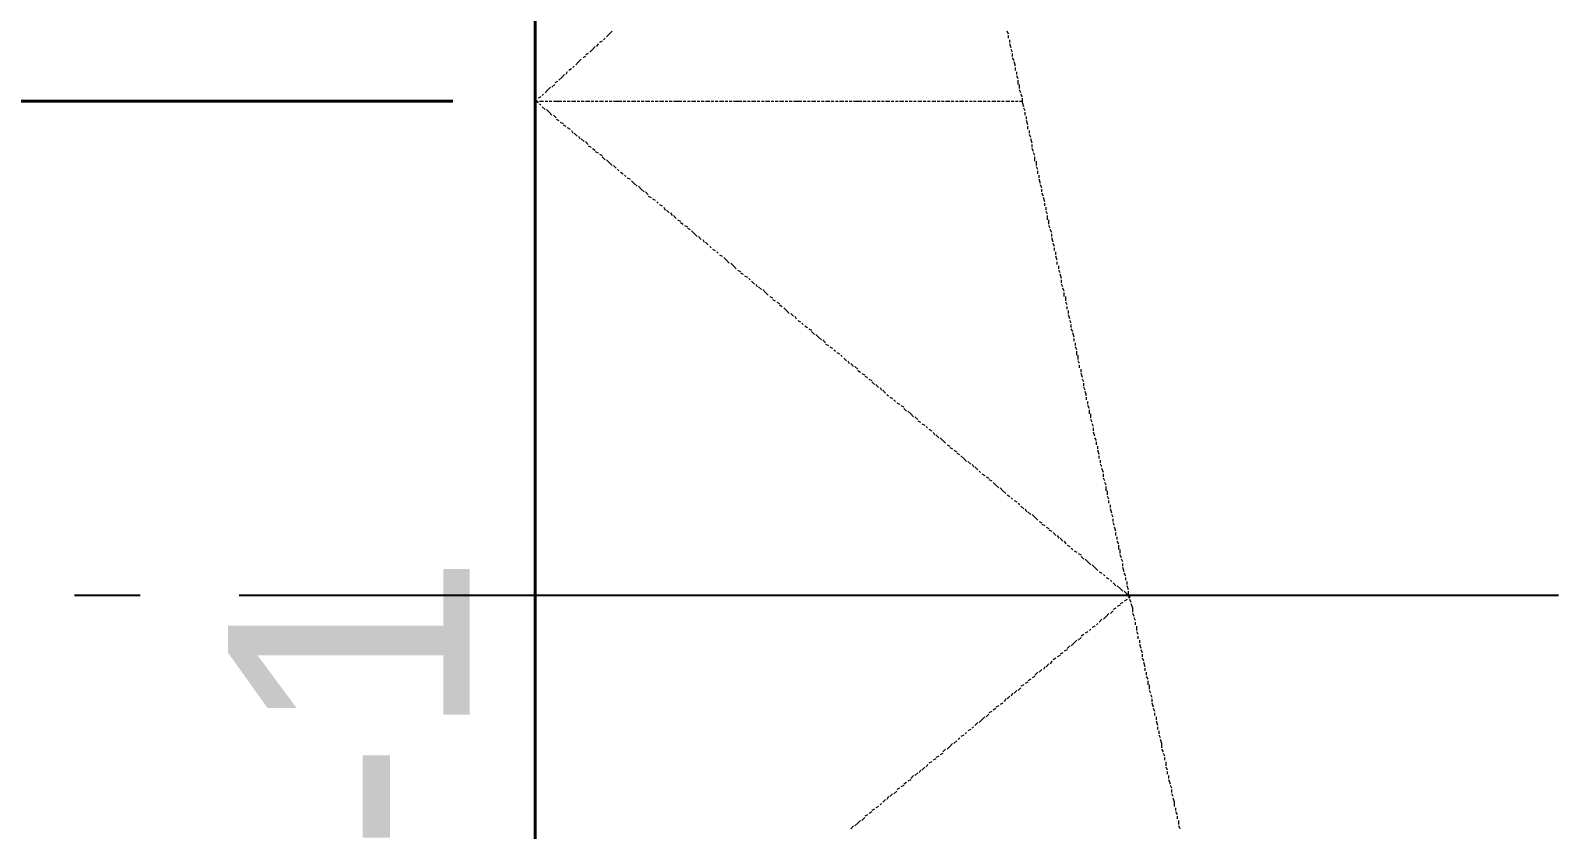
# Model space of a CAD drawing. Extents: x 8 to 21351, y 0 to 420.
# Drawn here: x 15894.34 to 15917.51, y 229.77 to 241.88 of the extents above; entities that cross this region are included whole.
import ezdxf

# ---------------------------------------------------------------- set-up
doc = ezdxf.new("R2010")
doc.units = 0
doc.styles.add('TEYPDFCAD_TEXT', font='arial.ttf')

msp = doc.modelspace()

# ---------------------------------------------------------------- linework, layer by layer
at = {"color": 7, "lineweight": 40}
for p, q in [((15901.995, 262.065), (15901.995, 174.561)), ((15900.747, 240.813), (15873.251, 240.813))]:
    msp.add_line(p, q, dxfattribs=at)
at = {"lineweight": 25}
for p, q in [((15901.995, 245.914), (15901.995, 225.912)), ((15896.005, 233.32), (15895.01, 233.32)), ((15917.511, 233.32), (15897.508, 233.32))]:
    msp.add_line(p, q, dxfattribs=at)
at = {"color": 7, "lineweight": 5}
for p, q in [((15901.995, 241.808), (15901.995, 241.871)), ((15903.16, 241.871), (15903.117, 241.829)), ((15909.171, 241.829), (15909.15, 241.871)), ((15901.995, 241.744), (15901.995, 241.808)), ((15901.995, 241.681), (15901.995, 241.723)), ((15901.995, 241.618), (15901.995, 241.66)), ((15902.948, 241.681), (15902.927, 241.639)), ((15903.011, 241.723), (15902.969, 241.702)), ((15903.054, 241.766), (15903.033, 241.744)), ((15903.117, 241.829), (15903.075, 241.787)), ((15909.171, 241.766), (15909.171, 241.808)), ((15909.192, 241.702), (15909.192, 241.744)), ((15909.213, 241.618), (15909.192, 241.681)), ((15901.995, 241.533), (15901.995, 241.596)), ((15901.995, 241.469), (15901.995, 241.512)), ((15901.995, 241.406), (15901.995, 241.448)), ((15902.694, 241.448), (15902.652, 241.406)), ((15902.757, 241.49), (15902.715, 241.469)), ((15902.8, 241.533), (15902.757, 241.512)), ((15902.863, 241.596), (15902.821, 241.554)), ((15902.906, 241.639), (15902.863, 241.596)), ((15909.234, 241.554), (15909.213, 241.596)), ((15909.234, 241.49), (15909.234, 241.533)), ((15909.256, 241.427), (15909.234, 241.469)), ((15901.995, 241.321), (15901.995, 241.385)), ((15901.995, 241.258), (15901.995, 241.3)), ((15901.995, 241.194), (15901.995, 241.236)), ((15902.44, 241.215), (15902.398, 241.173)), ((15902.482, 241.258), (15902.461, 241.215)), ((15902.546, 241.3), (15902.503, 241.279)), ((15902.588, 241.342), (15902.567, 241.321)), ((15902.652, 241.406), (15902.609, 241.363)), ((15909.277, 241.342), (15909.256, 241.406)), ((15909.277, 241.279), (15909.277, 241.321)), ((15909.298, 241.215), (15909.298, 241.258)), ((15909.319, 241.152), (15909.298, 241.194)), ((15901.995, 241.109), (15901.995, 241.173)), ((15901.995, 241.046), (15901.995, 241.088)), ((15901.995, 240.982), (15901.995, 241.025)), ((15901.995, 240.898), (15901.995, 240.961)), ((15902.186, 240.982), (15902.144, 240.94)), ((15902.228, 241.025), (15902.186, 240.982)), ((15902.292, 241.067), (15902.249, 241.025)), ((15902.334, 241.109), (15902.292, 241.088)), ((15902.398, 241.173), (15902.355, 241.131)), ((15909.319, 241.067), (15909.319, 241.131)), ((15909.34, 241.004), (15909.34, 241.067)), ((15909.361, 240.94), (15909.34, 240.982)), ((15901.995, 240.834), (15901.995, 240.898)), ((15902.017, 240.834), (15901.995, 240.813)), ((15901.995, 240.813), (15902.038, 240.813)), ((15901.995, 240.813), (15902.038, 240.792)), ((15901.995, 240.771), (15901.995, 240.813)), ((15901.995, 240.707), (15901.995, 240.75)), ((15902.08, 240.877), (15902.038, 240.856)), ((15902.059, 240.813), (15902.122, 240.813)), ((15902.059, 240.771), (15902.08, 240.75)), ((15902.122, 240.919), (15902.101, 240.898)), ((15902.101, 240.728), (15902.144, 240.686)), ((15902.144, 240.813), (15902.186, 240.813)), ((15902.207, 240.813), (15902.249, 240.813)), ((15902.271, 240.813), (15902.334, 240.813)), ((15902.334, 240.813), (15902.398, 240.813)), ((15902.419, 240.813), (15902.461, 240.813)), ((15902.482, 240.813), (15902.525, 240.813)), ((15902.546, 240.813), (15902.609, 240.813)), ((15902.63, 240.813), (15902.673, 240.813)), ((15902.694, 240.813), (15902.736, 240.813)), ((15902.757, 240.813), (15902.821, 240.813)), ((15902.842, 240.813), (15902.884, 240.813)), ((15902.906, 240.813), (15902.948, 240.813)), ((15902.969, 240.813), (15903.033, 240.813)), ((15903.054, 240.813), (15903.096, 240.813)), ((15903.117, 240.813), (15903.16, 240.813)), ((15903.181, 240.813), (15903.244, 240.813)), ((15903.244, 240.813), (15903.308, 240.813)), ((15903.329, 240.813), (15903.371, 240.813)), ((15903.392, 240.813), (15903.435, 240.813)), ((15903.456, 240.813), (15903.519, 240.813)), ((15903.541, 240.813), (15903.583, 240.813)), ((15903.604, 240.813), (15903.646, 240.813)), ((15903.668, 240.813), (15903.731, 240.813)), ((15903.752, 240.813), (15903.795, 240.813)), ((15903.816, 240.813), (15903.858, 240.813)), ((15903.879, 240.813), (15903.943, 240.813)), ((15903.964, 240.813), (15904.006, 240.813)), ((15904.027, 240.813), (15904.07, 240.813)), ((15904.091, 240.813), (15904.154, 240.813)), ((15904.154, 240.813), (15904.218, 240.813)), ((15904.239, 240.813), (15904.281, 240.813)), ((15904.303, 240.813), (15904.345, 240.813)), ((15904.366, 240.813), (15904.43, 240.813)), ((15904.451, 240.813), (15904.493, 240.813)), ((15904.514, 240.813), (15904.557, 240.813)), ((15904.578, 240.813), (15904.641, 240.813)), ((15904.662, 240.813), (15904.705, 240.813)), ((15904.726, 240.813), (15904.768, 240.813)), ((15904.789, 240.813), (15904.853, 240.813)), ((15904.874, 240.813), (15904.916, 240.813)), ((15904.938, 240.813), (15904.98, 240.813)), ((15905.001, 240.813), (15905.065, 240.813)), ((15905.065, 240.813), (15905.128, 240.813)), ((15905.149, 240.813), (15905.192, 240.813)), ((15905.213, 240.813), (15905.255, 240.813)), ((15905.276, 240.813), (15905.34, 240.813)), ((15905.361, 240.813), (15905.403, 240.813)), ((15905.424, 240.813), (15905.467, 240.813)), ((15905.488, 240.813), (15905.551, 240.813)), ((15905.573, 240.813), (15905.615, 240.813)), ((15905.636, 240.813), (15905.678, 240.813)), ((15905.7, 240.813), (15905.763, 240.813)), ((15905.784, 240.813), (15905.827, 240.813)), ((15905.848, 240.813), (15905.89, 240.813)), ((15905.911, 240.813), (15905.975, 240.813)), ((15905.975, 240.813), (15906.038, 240.813)), ((15906.059, 240.813), (15906.102, 240.813)), ((15906.123, 240.813), (15906.165, 240.813)), ((15906.186, 240.813), (15906.25, 240.813)), ((15906.271, 240.813), (15906.313, 240.813)), ((15906.335, 240.813), (15906.377, 240.813)), ((15906.398, 240.813), (15906.462, 240.813)), ((15906.483, 240.813), (15906.525, 240.813)), ((15906.546, 240.813), (15906.589, 240.813)), ((15906.61, 240.813), (15906.673, 240.813)), ((15906.694, 240.813), (15906.737, 240.813)), ((15906.758, 240.813), (15906.8, 240.813)), ((15906.821, 240.813), (15906.885, 240.813)), ((15906.885, 240.813), (15906.948, 240.813)), ((15906.97, 240.813), (15907.012, 240.813)), ((15907.033, 240.813), (15907.075, 240.813)), ((15907.097, 240.813), (15907.16, 240.813)), ((15907.181, 240.813), (15907.224, 240.813)), ((15907.245, 240.813), (15907.287, 240.813)), ((15907.308, 240.813), (15907.372, 240.813)), ((15907.393, 240.813), (15907.435, 240.813)), ((15907.456, 240.813), (15907.499, 240.813)), ((15907.52, 240.813), (15907.583, 240.813)), ((15907.605, 240.813), (15907.647, 240.813)), ((15907.668, 240.813), (15907.71, 240.813)), ((15907.732, 240.813), (15907.774, 240.813)), ((15907.795, 240.813), (15907.859, 240.813)), ((15907.88, 240.813), (15907.922, 240.813)), ((15907.943, 240.813), (15907.986, 240.813)), ((15908.007, 240.813), (15908.07, 240.813)), ((15908.091, 240.813), (15908.134, 240.813)), ((15908.155, 240.813), (15908.197, 240.813)), ((15908.218, 240.813), (15908.282, 240.813)), ((15908.303, 240.813), (15908.345, 240.813)), ((15908.367, 240.813), (15908.409, 240.813)), ((15908.43, 240.813), (15908.494, 240.813)), ((15908.515, 240.813), (15908.557, 240.813)), ((15908.578, 240.813), (15908.621, 240.813)), ((15908.642, 240.813), (15908.684, 240.813)), ((15908.705, 240.813), (15908.769, 240.813)), ((15908.79, 240.813), (15908.832, 240.813)), ((15908.853, 240.813), (15908.896, 240.813)), ((15908.917, 240.813), (15908.98, 240.813)), ((15909.002, 240.813), (15909.044, 240.813)), ((15909.065, 240.813), (15909.107, 240.813)), ((15909.129, 240.813), (15909.192, 240.813)), ((15909.213, 240.813), (15909.256, 240.813)), ((15909.277, 240.813), (15909.319, 240.813)), ((15909.34, 240.813), (15909.383, 240.813)), ((15909.383, 240.877), (15909.361, 240.919)), ((15909.383, 240.792), (15909.383, 240.856)), ((15909.404, 240.728), (15909.383, 240.792)), ((15901.995, 240.623), (15901.995, 240.686)), ((15901.995, 240.559), (15901.995, 240.601)), ((15901.995, 240.496), (15901.995, 240.538)), ((15902.165, 240.686), (15902.207, 240.644)), ((15902.207, 240.644), (15902.249, 240.601)), ((15902.271, 240.601), (15902.313, 240.559)), ((15902.313, 240.538), (15902.355, 240.517)), ((15902.376, 240.496), (15902.419, 240.475)), ((15909.425, 240.665), (15909.404, 240.707)), ((15909.425, 240.601), (15909.425, 240.644)), ((15909.446, 240.538), (15909.446, 240.58)), ((15909.467, 240.453), (15909.446, 240.517)), ((15901.995, 240.411), (15901.995, 240.475)), ((15901.995, 240.347), (15901.995, 240.39)), ((15901.995, 240.284), (15901.995, 240.326)), ((15901.995, 240.199), (15901.995, 240.263)), ((15902.419, 240.453), (15902.461, 240.432)), ((15902.482, 240.411), (15902.525, 240.39)), ((15902.546, 240.369), (15902.567, 240.326)), ((15902.588, 240.326), (15902.63, 240.284)), ((15902.652, 240.284), (15902.673, 240.242)), ((15909.467, 240.39), (15909.467, 240.432)), ((15909.488, 240.326), (15909.488, 240.369)), ((15909.51, 240.263), (15909.488, 240.305)), ((15901.995, 240.136), (15901.995, 240.178)), ((15901.995, 240.072), (15901.995, 240.115)), ((15901.995, 239.988), (15901.995, 240.051)), ((15902.694, 240.242), (15902.736, 240.199)), ((15902.757, 240.199), (15902.8, 240.157)), ((15902.8, 240.136), (15902.842, 240.115)), ((15902.863, 240.093), (15902.906, 240.072)), ((15902.906, 240.051), (15902.948, 240.03)), ((15909.531, 240.178), (15909.51, 240.242)), ((15909.531, 240.115), (15909.531, 240.157)), ((15909.552, 240.051), (15909.531, 240.093)), ((15909.573, 239.988), (15909.552, 240.03)), ((15901.995, 239.924), (15901.995, 239.988)), ((15901.995, 239.861), (15901.995, 239.903)), ((15901.995, 239.797), (15901.995, 239.839)), ((15902.969, 240.009), (15903.011, 239.988)), ((15903.011, 239.966), (15903.054, 239.924)), ((15903.075, 239.924), (15903.117, 239.882)), ((15903.117, 239.882), (15903.16, 239.839)), ((15903.181, 239.839), (15903.223, 239.797)), ((15909.573, 239.903), (15909.573, 239.966)), ((15909.594, 239.839), (15909.594, 239.903)), ((15909.615, 239.776), (15909.594, 239.818)), ((15901.995, 239.713), (15901.995, 239.776)), ((15901.995, 239.649), (15901.995, 239.691)), ((15901.995, 239.585), (15901.995, 239.628)), ((15901.995, 239.501), (15901.995, 239.564)), ((15903.244, 239.776), (15903.265, 239.755)), ((15903.287, 239.734), (15903.329, 239.713)), ((15903.35, 239.691), (15903.371, 239.67)), ((15903.392, 239.649), (15903.435, 239.628)), ((15903.456, 239.607), (15903.498, 239.564)), ((15903.498, 239.564), (15903.541, 239.522)), ((15909.615, 239.713), (15909.615, 239.755)), ((15909.637, 239.649), (15909.637, 239.691)), ((15909.658, 239.564), (15909.637, 239.628)), ((15901.995, 239.437), (15901.995, 239.48)), ((15901.995, 239.374), (15901.995, 239.416)), ((15901.995, 239.289), (15901.995, 239.353)), ((15903.562, 239.522), (15903.604, 239.48)), ((15903.604, 239.48), (15903.646, 239.437)), ((15903.668, 239.437), (15903.71, 239.395)), ((15903.71, 239.374), (15903.752, 239.353)), ((15903.773, 239.332), (15903.816, 239.31)), ((15909.679, 239.501), (15909.658, 239.543)), ((15909.679, 239.437), (15909.679, 239.48)), ((15909.7, 239.374), (15909.679, 239.416)), ((15909.721, 239.289), (15909.7, 239.353)), ((15901.995, 239.226), (15901.995, 239.268)), ((15901.995, 239.162), (15901.995, 239.204)), ((15901.995, 239.077), (15901.995, 239.141)), ((15903.837, 239.289), (15903.858, 239.268)), ((15903.879, 239.247), (15903.922, 239.226)), ((15903.943, 239.204), (15903.964, 239.162)), ((15903.985, 239.162), (15904.027, 239.12)), ((15904.049, 239.12), (15904.07, 239.077)), ((15909.721, 239.226), (15909.721, 239.268)), ((15909.742, 239.162), (15909.742, 239.204)), ((15909.764, 239.099), (15909.742, 239.141)), ((15901.995, 239.014), (15901.995, 239.077)), ((15901.995, 238.95), (15901.995, 238.993)), ((15901.995, 238.887), (15901.995, 238.929)), ((15901.995, 238.802), (15901.995, 238.866)), ((15904.091, 239.077), (15904.133, 239.035)), ((15904.154, 239.014), (15904.197, 238.993)), ((15904.197, 238.972), (15904.239, 238.95)), ((15904.26, 238.929), (15904.303, 238.908)), ((15904.303, 238.887), (15904.345, 238.866)), ((15909.764, 239.014), (15909.764, 239.077)), ((15909.785, 238.95), (15909.785, 239.014)), ((15909.806, 238.887), (15909.785, 238.929)), ((15909.827, 238.823), (15909.806, 238.866)), ((15901.995, 238.739), (15901.995, 238.781)), ((15901.995, 238.675), (15901.995, 238.718)), ((15901.995, 238.591), (15901.995, 238.654)), ((15904.366, 238.845), (15904.408, 238.802)), ((15904.408, 238.802), (15904.451, 238.76)), ((15904.472, 238.76), (15904.514, 238.718)), ((15904.535, 238.718), (15904.557, 238.675)), ((15904.578, 238.675), (15904.62, 238.633)), ((15909.827, 238.76), (15909.827, 238.802)), ((15909.848, 238.675), (15909.827, 238.739)), ((15909.869, 238.612), (15909.848, 238.654)), ((15901.995, 238.527), (15901.995, 238.57)), ((15901.995, 238.464), (15901.995, 238.506)), ((15901.995, 238.379), (15901.995, 238.442)), ((15904.641, 238.612), (15904.662, 238.591)), ((15904.684, 238.57), (15904.726, 238.548)), ((15904.747, 238.527), (15904.768, 238.506)), ((15904.789, 238.485), (15904.832, 238.464)), ((15904.853, 238.442), (15904.895, 238.4)), ((15904.895, 238.4), (15904.938, 238.358)), ((15909.869, 238.548), (15909.869, 238.591)), ((15909.891, 238.485), (15909.891, 238.527)), ((15909.912, 238.4), (15909.891, 238.464)), ((15901.995, 238.315), (15901.995, 238.358)), ((15901.995, 238.252), (15901.995, 238.294)), ((15901.995, 238.167), (15901.995, 238.231)), ((15901.995, 238.104), (15901.995, 238.167)), ((15904.959, 238.358), (15905.001, 238.315)), ((15905.001, 238.315), (15905.043, 238.273)), ((15905.065, 238.252), (15905.107, 238.231)), ((15905.107, 238.21), (15905.149, 238.188)), ((15905.17, 238.167), (15905.213, 238.146)), ((15909.912, 238.337), (15909.912, 238.379)), ((15909.933, 238.273), (15909.933, 238.315)), ((15909.954, 238.21), (15909.933, 238.252)), ((15909.975, 238.125), (15909.954, 238.188)), ((15901.995, 238.04), (15901.995, 238.083)), ((15901.995, 237.977), (15901.995, 238.019)), ((15901.995, 237.892), (15901.995, 237.956)), ((15905.234, 238.125), (15905.255, 238.104)), ((15905.276, 238.083), (15905.319, 238.04)), ((15905.34, 238.04), (15905.361, 237.998)), ((15905.382, 237.998), (15905.424, 237.956)), ((15905.446, 237.956), (15905.488, 237.913)), ((15909.975, 238.061), (15909.975, 238.104)), ((15909.996, 237.998), (15909.975, 238.04)), ((15910.018, 237.935), (15909.996, 237.977)), ((15901.995, 237.829), (15901.995, 237.871)), ((15901.995, 237.765), (15901.995, 237.808)), ((15901.995, 237.68), (15901.995, 237.744)), ((15905.488, 237.913), (15905.53, 237.871)), ((15905.551, 237.85), (15905.594, 237.829)), ((15905.594, 237.808), (15905.636, 237.786)), ((15905.657, 237.765), (15905.7, 237.744)), ((15905.7, 237.723), (15905.742, 237.702)), ((15910.018, 237.85), (15910.018, 237.913)), ((15910.039, 237.786), (15910.039, 237.85)), ((15910.06, 237.723), (15910.039, 237.765)), ((15910.06, 237.659), (15910.06, 237.702)), ((15901.995, 237.617), (15901.995, 237.659)), ((15901.995, 237.554), (15901.995, 237.596)), ((15901.995, 237.469), (15901.995, 237.532)), ((15905.763, 237.68), (15905.805, 237.638)), ((15905.805, 237.638), (15905.848, 237.596)), ((15905.869, 237.596), (15905.911, 237.554)), ((15905.932, 237.554), (15905.954, 237.511)), ((15905.975, 237.49), (15906.017, 237.469)), ((15910.081, 237.596), (15910.081, 237.638)), ((15910.102, 237.511), (15910.081, 237.575)), ((15910.123, 237.448), (15910.102, 237.49)), ((15901.995, 237.405), (15901.995, 237.448)), ((15901.995, 237.342), (15901.995, 237.384)), ((15901.995, 237.257), (15901.995, 237.321)), ((15901.995, 237.194), (15901.995, 237.257)), ((15906.038, 237.448), (15906.059, 237.427)), ((15906.081, 237.405), (15906.123, 237.384)), ((15906.144, 237.363), (15906.186, 237.342)), ((15906.186, 237.321), (15906.229, 237.278)), ((15906.25, 237.278), (15906.292, 237.236)), ((15910.123, 237.384), (15910.123, 237.427)), ((15910.145, 237.321), (15910.123, 237.363)), ((15910.166, 237.236), (15910.145, 237.299)), ((15901.995, 237.13), (15901.995, 237.173)), ((15901.995, 237.067), (15901.995, 237.109)), ((15901.995, 236.982), (15901.995, 237.045)), ((15906.292, 237.236), (15906.335, 237.194)), ((15906.356, 237.194), (15906.398, 237.151)), ((15906.398, 237.13), (15906.44, 237.109)), ((15906.462, 237.088), (15906.504, 237.067)), ((15906.525, 237.045), (15906.546, 237.024)), ((15910.166, 237.173), (15910.166, 237.215)), ((15910.187, 237.109), (15910.187, 237.151)), ((15910.208, 237.045), (15910.187, 237.088)), ((15910.208, 236.961), (15910.208, 237.024)), ((15901.995, 236.918), (15901.995, 236.961)), ((15901.995, 236.855), (15901.995, 236.897)), ((15901.995, 236.77), (15901.995, 236.834)), ((15906.567, 237.003), (15906.61, 236.982)), ((15906.631, 236.961), (15906.652, 236.94)), ((15906.673, 236.918), (15906.716, 236.876)), ((15906.737, 236.876), (15906.758, 236.834)), ((15906.779, 236.834), (15906.821, 236.792)), ((15906.843, 236.792), (15906.885, 236.749)), ((15910.229, 236.897), (15910.229, 236.961)), ((15910.25, 236.834), (15910.229, 236.876)), ((15910.25, 236.77), (15910.25, 236.813)), ((15901.995, 236.707), (15901.995, 236.749)), ((15901.995, 236.643), (15901.995, 236.686)), ((15901.995, 236.559), (15901.995, 236.622)), ((15906.885, 236.728), (15906.927, 236.707)), ((15906.948, 236.686), (15906.991, 236.665)), ((15906.991, 236.643), (15907.033, 236.622)), ((15907.054, 236.601), (15907.097, 236.58)), ((15907.097, 236.559), (15907.139, 236.516)), ((15910.272, 236.707), (15910.272, 236.749)), ((15910.293, 236.622), (15910.272, 236.686)), ((15910.314, 236.559), (15910.293, 236.601)), ((15901.995, 236.495), (15901.995, 236.537)), ((15901.995, 236.432), (15901.995, 236.474)), ((15901.995, 236.347), (15901.995, 236.411)), ((15901.995, 236.284), (15901.995, 236.347)), ((15907.16, 236.516), (15907.202, 236.474)), ((15907.224, 236.474), (15907.245, 236.432)), ((15907.266, 236.432), (15907.308, 236.389)), ((15907.329, 236.368), (15907.351, 236.347)), ((15907.372, 236.326), (15907.414, 236.305)), ((15910.314, 236.495), (15910.314, 236.537)), ((15910.335, 236.432), (15910.314, 236.474)), ((15910.356, 236.347), (15910.335, 236.411)), ((15910.356, 236.284), (15910.356, 236.326)), ((15901.995, 236.22), (15901.995, 236.262)), ((15901.995, 236.156), (15901.995, 236.199)), ((15901.995, 236.072), (15901.995, 236.135)), ((15907.435, 236.284), (15907.456, 236.262)), ((15907.478, 236.241), (15907.52, 236.22)), ((15907.541, 236.199), (15907.583, 236.178)), ((15907.583, 236.156), (15907.626, 236.114)), ((15907.647, 236.114), (15907.689, 236.072)), ((15910.377, 236.22), (15910.377, 236.262)), ((15910.399, 236.156), (15910.377, 236.199)), ((15910.399, 236.072), (15910.399, 236.135)), ((15901.995, 236.008), (15901.995, 236.051)), ((15901.995, 235.945), (15901.995, 235.987)), ((15901.995, 235.86), (15901.995, 235.924)), ((15907.689, 236.072), (15907.732, 236.03)), ((15907.753, 236.03), (15907.795, 235.987)), ((15907.795, 235.966), (15907.837, 235.945)), ((15907.859, 235.924), (15907.901, 235.902)), ((15907.922, 235.881), (15907.943, 235.86)), ((15910.42, 236.008), (15910.42, 236.072)), ((15910.441, 235.945), (15910.42, 235.987)), ((15910.462, 235.881), (15910.441, 235.924)), ((15910.462, 235.818), (15910.462, 235.86)), ((15901.995, 235.797), (15901.995, 235.839)), ((15901.995, 235.733), (15901.995, 235.775)), ((15901.995, 235.649), (15901.995, 235.712)), ((15901.995, 235.585), (15901.995, 235.627)), ((15907.964, 235.839), (15908.007, 235.818)), ((15908.028, 235.797), (15908.049, 235.754)), ((15908.07, 235.754), (15908.113, 235.712)), ((15908.134, 235.712), (15908.176, 235.67)), ((15908.176, 235.67), (15908.218, 235.627)), ((15910.483, 235.733), (15910.462, 235.797)), ((15910.504, 235.67), (15910.483, 235.712)), ((15910.504, 235.606), (15910.504, 235.649)), ((15901.995, 235.522), (15901.995, 235.564)), ((15901.995, 235.437), (15901.995, 235.5)), ((15901.995, 235.373), (15901.995, 235.437)), ((15908.24, 235.606), (15908.282, 235.585)), ((15908.282, 235.564), (15908.324, 235.543)), ((15908.345, 235.522), (15908.388, 235.5)), ((15908.388, 235.479), (15908.43, 235.458)), ((15908.451, 235.437), (15908.494, 235.394)), ((15908.494, 235.394), (15908.536, 235.352)), ((15910.526, 235.543), (15910.526, 235.585)), ((15910.547, 235.458), (15910.526, 235.522)), ((15910.547, 235.394), (15910.547, 235.437)), ((15901.995, 235.31), (15901.995, 235.352)), ((15901.995, 235.246), (15901.995, 235.289)), ((15901.995, 235.162), (15901.995, 235.225)), ((15908.557, 235.352), (15908.599, 235.31)), ((15908.621, 235.31), (15908.642, 235.268)), ((15908.663, 235.268), (15908.705, 235.225)), ((15908.726, 235.204), (15908.748, 235.183)), ((15908.769, 235.162), (15908.811, 235.141)), ((15910.568, 235.331), (15910.568, 235.373)), ((15910.589, 235.268), (15910.568, 235.31)), ((15910.61, 235.183), (15910.589, 235.246)), ((15910.61, 235.119), (15910.61, 235.162)), ((15901.995, 235.098), (15901.995, 235.141)), ((15901.995, 235.035), (15901.995, 235.077)), ((15901.995, 234.95), (15901.995, 235.013)), ((15901.995, 234.887), (15901.995, 234.929)), ((15908.832, 235.119), (15908.875, 235.098)), ((15908.875, 235.077), (15908.917, 235.056)), ((15908.938, 235.035), (15908.98, 234.992)), ((15908.98, 234.992), (15909.023, 234.95)), ((15909.044, 234.95), (15909.086, 234.908)), ((15910.631, 235.056), (15910.61, 235.098)), ((15910.653, 234.992), (15910.631, 235.035)), ((15910.653, 234.908), (15910.653, 234.971)), ((15901.995, 234.823), (15901.995, 234.865)), ((15901.995, 234.738), (15901.995, 234.802)), ((15901.995, 234.675), (15901.995, 234.717)), ((15909.086, 234.908), (15909.129, 234.865)), ((15909.15, 234.844), (15909.192, 234.823)), ((15909.213, 234.802), (15909.234, 234.781)), ((15909.256, 234.759), (15909.298, 234.738)), ((15909.319, 234.717), (15909.34, 234.696)), ((15910.674, 234.844), (15910.674, 234.908)), ((15910.695, 234.781), (15910.674, 234.823)), ((15910.695, 234.717), (15910.695, 234.759)), ((15910.716, 234.654), (15910.716, 234.696)), ((15901.995, 234.611), (15901.995, 234.654)), ((15901.995, 234.527), (15901.995, 234.59)), ((15901.995, 234.463), (15901.995, 234.527)), ((15909.361, 234.675), (15909.404, 234.632)), ((15909.425, 234.632), (15909.446, 234.59)), ((15909.467, 234.59), (15909.51, 234.548)), ((15909.531, 234.548), (15909.573, 234.506)), ((15909.573, 234.506), (15909.615, 234.463)), ((15910.737, 234.569), (15910.716, 234.632)), ((15910.758, 234.506), (15910.737, 234.548)), ((15910.758, 234.442), (15910.758, 234.484)), ((15901.995, 234.4), (15901.995, 234.442)), ((15901.995, 234.336), (15901.995, 234.379)), ((15901.995, 234.251), (15901.995, 234.315)), ((15901.995, 234.188), (15901.995, 234.23)), ((15909.637, 234.442), (15909.679, 234.421)), ((15909.679, 234.4), (15909.721, 234.379)), ((15909.742, 234.357), (15909.785, 234.336)), ((15909.785, 234.315), (15909.827, 234.294)), ((15909.848, 234.273), (15909.891, 234.23)), ((15909.912, 234.23), (15909.933, 234.188)), ((15910.78, 234.379), (15910.758, 234.421)), ((15910.801, 234.294), (15910.78, 234.357)), ((15910.801, 234.23), (15910.801, 234.273)), ((15901.995, 234.125), (15901.995, 234.167)), ((15901.995, 234.04), (15901.995, 234.103)), ((15901.995, 233.976), (15901.995, 234.019)), ((15909.954, 234.188), (15909.996, 234.146)), ((15910.018, 234.146), (15910.039, 234.103)), ((15910.06, 234.082), (15910.102, 234.061)), ((15910.123, 234.04), (15910.145, 234.019)), ((15910.166, 233.998), (15910.208, 233.976)), ((15910.822, 234.167), (15910.822, 234.209)), ((15910.843, 234.103), (15910.822, 234.146)), ((15910.843, 234.019), (15910.843, 234.082)), ((15910.864, 233.955), (15910.864, 234.019)), ((15901.995, 233.913), (15901.995, 233.955)), ((15901.995, 233.828), (15901.995, 233.892)), ((15901.995, 233.765), (15901.995, 233.807)), ((15910.229, 233.955), (15910.272, 233.934)), ((15910.272, 233.913), (15910.314, 233.87)), ((15910.335, 233.87), (15910.377, 233.828)), ((15910.377, 233.828), (15910.42, 233.786)), ((15910.441, 233.786), (15910.483, 233.744)), ((15910.885, 233.892), (15910.864, 233.934)), ((15910.907, 233.828), (15910.885, 233.87)), ((15910.907, 233.765), (15910.907, 233.807)), ((15901.995, 233.701), (15901.995, 233.744)), ((15901.995, 233.617), (15901.995, 233.68)), ((15901.995, 233.553), (15901.995, 233.617)), ((15901.995, 233.489), (15901.995, 233.532)), ((15910.483, 233.744), (15910.526, 233.701)), ((15910.547, 233.68), (15910.589, 233.659)), ((15910.61, 233.638), (15910.631, 233.617)), ((15910.653, 233.595), (15910.695, 233.574)), ((15910.716, 233.553), (15910.737, 233.532)), ((15910.928, 233.68), (15910.907, 233.744)), ((15910.949, 233.617), (15910.928, 233.659)), ((15910.949, 233.553), (15910.949, 233.595)), ((15910.97, 233.489), (15910.97, 233.532)), ((15901.995, 233.426), (15901.995, 233.468)), ((15901.995, 233.341), (15901.995, 233.405)), ((15901.995, 233.278), (15901.995, 233.32)), ((15910.758, 233.511), (15910.801, 233.468)), ((15910.822, 233.468), (15910.864, 233.426)), ((15910.864, 233.426), (15910.907, 233.384)), ((15910.928, 233.384), (15910.97, 233.341)), ((15910.991, 233.405), (15910.97, 233.468)), ((15910.97, 233.32), (15911.012, 233.299)), ((15910.991, 233.341), (15910.991, 233.384)), ((15911.012, 233.299), (15910.991, 233.278)), ((15911.012, 233.278), (15911.012, 233.32)), ((15901.995, 233.214), (15901.995, 233.257)), ((15901.995, 233.13), (15901.995, 233.193)), ((15901.995, 233.066), (15901.995, 233.108)), ((15910.758, 233.087), (15910.716, 233.045)), ((15910.801, 233.13), (15910.758, 233.108)), ((15910.864, 233.172), (15910.822, 233.151)), ((15910.907, 233.214), (15910.864, 233.193)), ((15910.97, 233.257), (15910.928, 233.236)), ((15911.034, 233.214), (15911.012, 233.257)), ((15911.055, 233.13), (15911.034, 233.193)), ((15911.055, 233.066), (15911.055, 233.13)), ((15901.995, 233.003), (15901.995, 233.045)), ((15901.995, 232.918), (15901.995, 232.982)), ((15901.995, 232.855), (15901.995, 232.897)), ((15910.483, 232.855), (15910.441, 232.833)), ((15910.526, 232.897), (15910.504, 232.876)), ((15910.589, 232.96), (15910.547, 232.918)), ((15910.653, 233.003), (15910.61, 232.96)), ((15910.695, 233.045), (15910.653, 233.003)), ((15911.076, 233.003), (15911.055, 233.045)), ((15911.097, 232.939), (15911.076, 232.982)), ((15911.097, 232.876), (15911.097, 232.918)), ((15911.118, 232.791), (15911.118, 232.855)), ((15901.995, 232.791), (15901.995, 232.833)), ((15901.995, 232.727), (15901.995, 232.77)), ((15901.995, 232.643), (15901.995, 232.706)), ((15901.995, 232.579), (15901.995, 232.622)), ((15910.208, 232.643), (15910.166, 232.601)), ((15910.272, 232.685), (15910.229, 232.643)), ((15910.314, 232.727), (15910.272, 232.706)), ((15910.377, 232.77), (15910.335, 232.749)), ((15910.42, 232.812), (15910.399, 232.791)), ((15911.139, 232.727), (15911.118, 232.77)), ((15911.139, 232.664), (15911.139, 232.706)), ((15911.161, 232.601), (15911.161, 232.643)), ((15901.995, 232.516), (15901.995, 232.558)), ((15901.995, 232.431), (15901.995, 232.495)), ((15901.995, 232.368), (15901.995, 232.41)), ((15909.954, 232.41), (15909.912, 232.389)), ((15909.996, 232.452), (15909.954, 232.431)), ((15910.06, 232.495), (15910.018, 232.474)), ((15910.102, 232.558), (15910.06, 232.516)), ((15910.166, 232.601), (15910.123, 232.558)), ((15911.182, 232.516), (15911.161, 232.579)), ((15911.203, 232.452), (15911.182, 232.495)), ((15911.203, 232.389), (15911.203, 232.431)), ((15901.995, 232.304), (15901.995, 232.346)), ((15901.995, 232.22), (15901.995, 232.283)), ((15901.995, 232.156), (15901.995, 232.198)), ((15909.615, 232.156), (15909.573, 232.114)), ((15909.679, 232.198), (15909.637, 232.156)), ((15909.721, 232.241), (15909.7, 232.198)), ((15909.785, 232.283), (15909.742, 232.241)), ((15909.827, 232.325), (15909.806, 232.283)), ((15909.891, 232.368), (15909.848, 232.346)), ((15911.224, 232.325), (15911.203, 232.368)), ((15911.245, 232.241), (15911.224, 232.304)), ((15911.245, 232.177), (15911.245, 232.22)), ((15911.266, 232.114), (15911.266, 232.156)), ((15901.995, 232.093), (15901.995, 232.135)), ((15901.995, 232.008), (15901.995, 232.071)), ((15901.995, 231.944), (15901.995, 231.987)), ((15901.995, 231.881), (15901.995, 231.923)), ((15909.361, 231.923), (15909.319, 231.881)), ((15909.404, 231.965), (15909.361, 231.944)), ((15909.467, 232.008), (15909.425, 231.987)), ((15909.51, 232.05), (15909.467, 232.029)), ((15909.573, 232.093), (15909.531, 232.071)), ((15911.288, 232.05), (15911.266, 232.093)), ((15911.288, 231.965), (15911.288, 232.029)), ((15911.309, 231.902), (15911.309, 231.965)), ((15901.995, 231.817), (15901.995, 231.86)), ((15901.995, 231.733), (15901.995, 231.796)), ((15901.995, 231.669), (15901.995, 231.711)), ((15909.086, 231.69), (15909.044, 231.669)), ((15909.129, 231.754), (15909.107, 231.711)), ((15909.192, 231.796), (15909.15, 231.754)), ((15909.234, 231.839), (15909.213, 231.796)), ((15909.298, 231.881), (15909.256, 231.839)), ((15911.33, 231.839), (15911.309, 231.881)), ((15911.351, 231.775), (15911.33, 231.817)), ((15911.351, 231.711), (15911.351, 231.754)), ((15911.372, 231.627), (15911.351, 231.69)), ((15901.995, 231.606), (15901.995, 231.648)), ((15901.995, 231.521), (15901.995, 231.584)), ((15901.995, 231.458), (15901.995, 231.5)), ((15908.811, 231.479), (15908.769, 231.436)), ((15908.875, 231.521), (15908.832, 231.479)), ((15908.917, 231.563), (15908.875, 231.542)), ((15908.98, 231.606), (15908.938, 231.584)), ((15909.023, 231.648), (15908.98, 231.627)), ((15911.393, 231.563), (15911.372, 231.606)), ((15911.393, 231.5), (15911.393, 231.542)), ((15911.415, 231.436), (15911.415, 231.479)), ((15901.995, 231.394), (15901.995, 231.436)), ((15901.995, 231.309), (15901.995, 231.373)), ((15901.995, 231.246), (15901.995, 231.288)), ((15901.995, 231.182), (15901.995, 231.225)), ((15908.536, 231.246), (15908.515, 231.225)), ((15908.599, 231.288), (15908.557, 231.267)), ((15908.642, 231.331), (15908.621, 231.309)), ((15908.705, 231.394), (15908.663, 231.352)), ((15908.769, 231.436), (15908.726, 231.394)), ((15911.436, 231.352), (15911.415, 231.415)), ((15911.436, 231.288), (15911.436, 231.331)), ((15911.457, 231.225), (15911.457, 231.267)), ((15901.995, 231.098), (15901.995, 231.161)), ((15901.995, 231.034), (15901.995, 231.077)), ((15901.995, 230.971), (15901.995, 231.013)), ((15908.218, 230.992), (15908.176, 230.95)), ((15908.282, 231.034), (15908.24, 230.992)), ((15908.324, 231.077), (15908.282, 231.034)), ((15908.388, 231.119), (15908.345, 231.077)), ((15908.43, 231.161), (15908.409, 231.14)), ((15908.494, 231.203), (15908.451, 231.182)), ((15911.478, 231.161), (15911.457, 231.203)), ((15911.499, 231.077), (15911.478, 231.14)), ((15911.499, 231.013), (15911.499, 231.077)), ((15911.52, 230.95), (15911.499, 230.992)), ((15901.995, 230.907), (15901.995, 230.95)), ((15901.995, 230.822), (15901.995, 230.886)), ((15901.995, 230.759), (15901.995, 230.801)), ((15907.943, 230.759), (15907.922, 230.717)), ((15908.007, 230.801), (15907.964, 230.78)), ((15908.07, 230.844), (15908.028, 230.822)), ((15908.113, 230.886), (15908.07, 230.865)), ((15908.176, 230.928), (15908.134, 230.907)), ((15911.542, 230.886), (15911.52, 230.928)), ((15911.542, 230.822), (15911.542, 230.865)), ((15911.563, 230.738), (15911.563, 230.801)), ((15901.995, 230.696), (15901.995, 230.738)), ((15901.995, 230.611), (15901.995, 230.674)), ((15901.995, 230.547), (15901.995, 230.59)), ((15901.995, 230.484), (15901.995, 230.526)), ((15907.689, 230.526), (15907.647, 230.505)), ((15907.732, 230.59), (15907.689, 230.547)), ((15907.795, 230.632), (15907.753, 230.59)), ((15907.837, 230.674), (15907.816, 230.632)), ((15907.901, 230.717), (15907.859, 230.674)), ((15911.584, 230.674), (15911.563, 230.717)), ((15911.584, 230.611), (15911.584, 230.653)), ((15911.605, 230.547), (15911.605, 230.59)), ((15911.626, 230.463), (15911.605, 230.526)), ((15901.995, 230.399), (15901.995, 230.463)), ((15901.995, 230.336), (15901.995, 230.378)), ((15901.995, 230.272), (15901.995, 230.315)), ((15907.414, 230.315), (15907.372, 230.272)), ((15907.478, 230.357), (15907.435, 230.315)), ((15907.52, 230.399), (15907.478, 230.378)), ((15907.583, 230.441), (15907.541, 230.42)), ((15907.626, 230.484), (15907.583, 230.463)), ((15911.647, 230.399), (15911.626, 230.441)), ((15911.647, 230.336), (15911.647, 230.378)), ((15911.669, 230.272), (15911.647, 230.315)), ((15901.995, 230.188), (15901.995, 230.251)), ((15901.995, 230.124), (15901.995, 230.166)), ((15901.995, 230.06), (15901.995, 230.103)), ((15907.139, 230.082), (15907.097, 230.06)), ((15907.202, 230.124), (15907.16, 230.103)), ((15907.245, 230.166), (15907.224, 230.145)), ((15907.308, 230.23), (15907.266, 230.188)), ((15907.351, 230.272), (15907.329, 230.23)), ((15911.69, 230.188), (15911.669, 230.251)), ((15911.69, 230.124), (15911.69, 230.188)), ((15911.711, 230.06), (15911.711, 230.103)), ((15901.995, 229.997), (15901.995, 230.039)), ((15901.995, 229.912), (15901.995, 229.976)), ((15901.995, 229.849), (15901.995, 229.891)), ((15901.995, 229.785), (15901.995, 229.828)), ((15906.821, 229.828), (15906.779, 229.785)), ((15906.885, 229.87), (15906.843, 229.828)), ((15906.927, 229.912), (15906.885, 229.87)), ((15906.991, 229.955), (15906.948, 229.912)), ((15907.033, 229.997), (15906.991, 229.976)), ((15907.097, 230.039), (15907.054, 230.018)), ((15911.732, 229.997), (15911.711, 230.039)), ((15911.732, 229.934), (15911.732, 229.976)), ((15911.753, 229.849), (15911.753, 229.912)), ((15911.774, 229.785), (15911.753, 229.828))]:
    msp.add_line(p, q, dxfattribs=at)

# ---------------------------------------------------------------- texts
at = {"color": 7, "style": 'TEYPDFCAD_TEXT'}
msp.add_text('Фм-1', height=3.6618, rotation=90, dxfattribs=at).set_placement((15901.001, 222.017))

doc.saveas('drawing.dxf')
